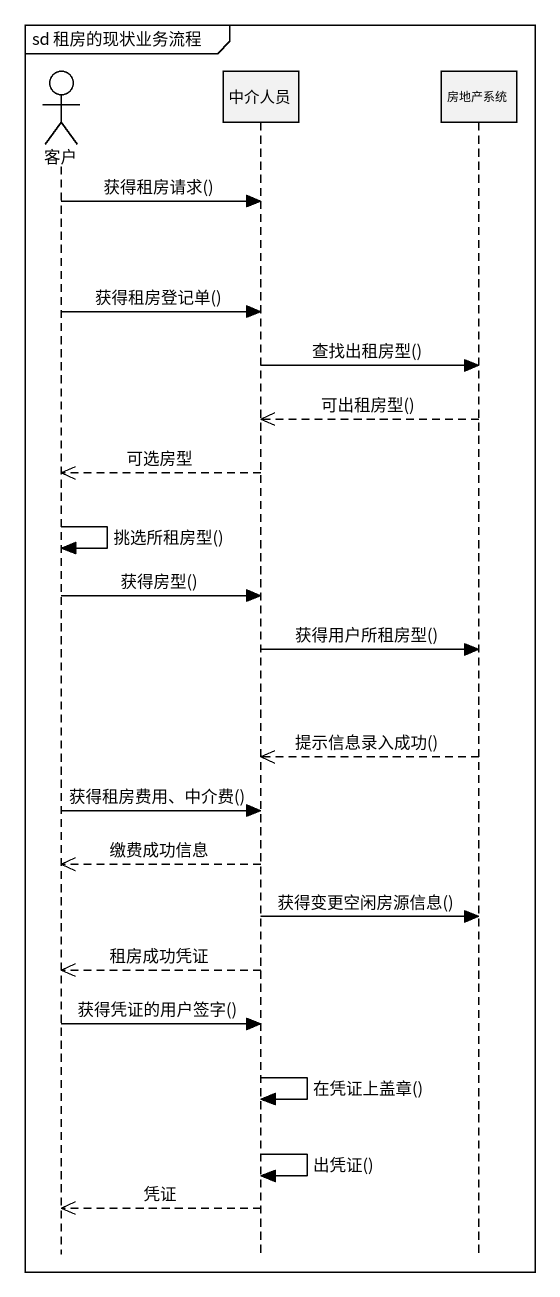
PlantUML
@startuml
mainframe sd 租房的现状业务流程
hide footbox
actor 客户
participant 中介人员
participant 房地产系统

客户 -> 中介人员 : 获得租房请求()
客户 -> 中介人员 : 获得租房登记单()
中介人员 -> 房地产系统 : 查找出租房型()
房地产系统 -->> 中介人员 : 可出租房型()
中介人员 -->> 客户 : 可选房型
客户 -> 客户 : 挑选所租房型()
客户 -> 中介人员 : 获得房型()
中介人员 -> 房地产系统 : 获得用户所租房型()
房地产系统 -->> 中介人员 : 提示信息录入成功()
客户 -> 中介人员 : 获得租房费用、中介费()
中介人员 -->> 客户 : 缴费成功信息
中介人员 -> 房地产系统 : 获得变更空闲房源信息()
中介人员 -->> 客户 : 租房成功凭证
客户 -> 中介人员 : 获得凭证的用户签字()
中介人员 -> 中介人员 : 在凭证上盖章()
中介人员 -> 中介人员 : 出凭证()
中介人员 -->> 客户 : 凭证
@enduml
